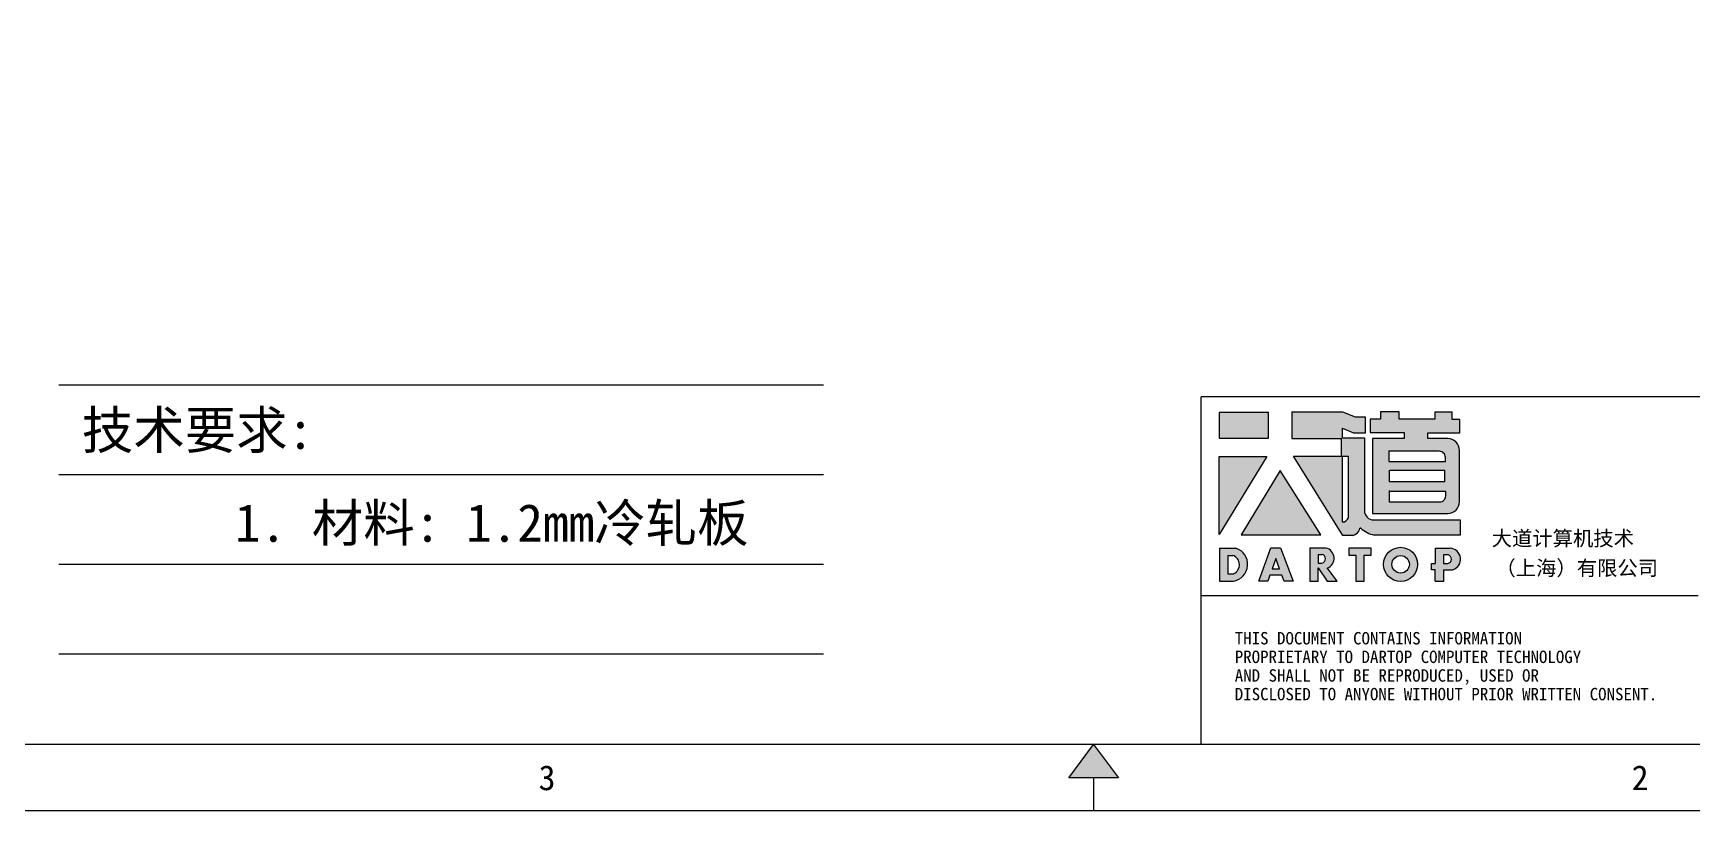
# Model space of a CAD drawing. Header units: millimetres. Extents: x 25928 to 50356, y -44172 to 20163.
# Drawn here: x 35710 to 36719, y 17667 to 18140 of the extents above; entities that cross this region are included whole.
import ezdxf
from ezdxf.enums import TextEntityAlignment as Align

# ---------------------------------------------------------------- set-up
doc = ezdxf.new("R2010")
doc.units = ezdxf.units.MM
doc.linetypes.add('DOT', pattern=[0.25, 0, -0.25])
doc.layers.add('4', color=7, linetype='Continuous')
doc.layers.add('print', color=30, linetype='Continuous')
doc.styles.add('Dartop', font='')
doc.styles.add('HZ', font='')
doc.styles.add('hzHT', font='simhei.ttf')
doc.styles.get('Dartop').set_extended_font_data('FangSong_GB2312')
doc.styles.get('HZ').set_extended_font_data('SimSun')

# ---------------------------------------------------------------- blocks, each defined once
blk = doc.blocks.new('*U5')
at = {"color": 254, "linetype": 'Continuous', "extrusion": (0, 0, -1)}
for points in [[(-17, 0.333), (-16.812, 0.25), (-17, 0.5)], [(-17, 0.333), (-17, 0.5), (-17.188, 0.25)], [(-17, 0.333), (-17.188, 0.25), (-16.812, 0.25)]]:
    blk.add_solid(points, dxfattribs=at)
blk = doc.blocks.new('dadao')
for p, q in [((48, 19.2), (44.9, 10.4)), ((51.2, 10.4), (48, 19.2)), ((44.9, 10.4), (51.2, 10.4))]:
    blk.add_line(p, q)
for points in [[(41.8, 121.6), (41.8, 143.7), (-0.4, 143.7), (-0.4, 121.6), (41.8, 121.6)], [(104.8, 122), (104.8, 130.3), (114.1, 126.3), (124.2, 126.3), (124.2, 139.6), (115.9, 139.6), (105.1, 143.9), (61.5, 143.9)], [(61.7, 144), (61.7, 121.3), (103.9, 121.3)], [(113.4, 38.7), (105.1, 38.7), (63, 106.5), (103.9, 106.5), (103.9, 120.9), (103.9, 121.3)], [(109.7, 53.6), (109.7, 106.2), (104.3, 106.2), (104.3, 50.4), (106.6, 50.4)], [(144.6, 94.4), (144.6, 84.8), (192, 84.8), (192, 94.1), (144.9, 94.1)], [(120.2, 45), (119.5, 45), (119.5, 44.6)], [(0, 28), (0, 0), (11.8, 0)], [(0.1, 28), (14, 28)], [(7.1, 21.8), (7.1, 6.1), (12, 6.1)], [(7.1, 21.8), (11.4, 21.8)], [(76.8, 28.2), (76.8, 0), (84.1, 0), (84.1, 11.1), (91.6, -0.1), (100.3, -0.1), (91.7, 11.1)], [(76.8, 28.2), (90.6, 28.2)], [(84, 22.7), (84, 15.3), (87.2, 15.3)], [(84, 22.7), (87.3, 22.7)], [(183.7, 0), (183.7, 9.6), (180.6, 9.6), (180.6, 14.9), (183.8, 14.9), (183.8, 28.1), (196.1, 28.1), (196.5, 28.1)], [(194.9, 22.3), (190.8, 22.3), (190.8, 15), (194.4, 15)], [(183.7, 0), (190.9, 0), (190.9, 9.6), (198.8, 9.6)]]:
    blk.add_lwpolyline(points)
blk.add_lwpolyline([(137.1, 144.2), (137.1, 137.9), (128.3, 137.9), (128.3, 126.5), (157.3, 126.5), (157.3, 121.5), (130.3, 121.5), (130.3, 57.5), (194.4, 57.5, 0.414214), (204.4, 67.5), (204.4, 111.3, 0.414214), (194.4, 121.3), (177.5, 121.3), (177.5, 126.3), (204.7, 126.3), (204.7, 137.7), (198.2, 137.7), (198.2, 143.9), (183.3, 143.9), (183.3, 138), (153, 138), (153, 144.2), (137.1, 144.2)], format="xyb", close=True)
for points in [[(104.8, 122), (123.4, 122), (123.4, 60, 0.414214), (131.4, 52), (204.8, 52), (204.8, 39.1), (131.7, 39.1)], [(144.3, 110.8), (144.3, 101.8), (192.3, 101.8), (192.3, 105.5, 0.414214), (187.3, 110.5), (144.3, 110.5)], [(144.6, 77), (144.6, 67.5), (187.6, 67.5, 0.414214), (192.6, 72.5), (192.6, 76.4), (144.6, 76.4)]]:
    blk.add_lwpolyline(points, format="xyb")
for points in [[(-0.3, 106.2), (40.4, 106.2), (-0.3, 39.7), (-0.3, 106.2)], [(51.7, 94.1), (18.4, 39.3), (86.2, 39.3)], [(43.8, 28.2), (51.8, 28.2), (62.6, -0.1), (55, -0.1), (53.2, 5), (42.9, 5), (41.1, 0), (33.6, 0)], [(110, 28.1), (110, 21.9), (116, 21.9), (116, -0.1), (123.2, -0.1), (123.2, 22), (129.2, 22), (129.2, 28.1), (110, 28.1)]]:
    blk.add_lwpolyline(points, close=True)
for radius in [14.5, 7.44]:
    blk.add_circle((154.2, 14.2), radius)
for centre, radius, start, end in [((99.2, 60.7), 12.6, 305.6399, 325.969), ((111.6, 46.7), 8.19, 282.9811, 347.6627), ((136, 61.7), 22.9, 226.7358, 259.3209), ((8.5, 13.9), 8.49, 294.2143, 69.7177), ((9.6, 14.2), 14.4, 278.6604, 72.3203), ((86.4, 19), 3.8, 282.527, 76.7196), ((88.6, 19.4), 8.95, 290.6073, 77.2124), ((193.7, 18.7), 3.8, 280.9891, 72.5513), ((195.7, 18.6), 9.51, 288.8959, 85.2442)]:
    blk.add_arc(centre, radius, start, end)

msp = doc.modelspace()

# ---------------------------------------------------------------- hatches: boundary and pattern name
for points in [[(36461.488, 17908.976), (36431.353, 17908.976), (36431.353, 17893.232), (36461.488, 17893.232)], [(36460.518, 17882.216), (36431.434, 17882.216), (36431.434, 17834.73)], [(36468.58, 17873.598), (36444.805, 17834.413), (36493.217, 17834.413)], [(36523.956, 17826.396), (36510.198, 17826.396), (36510.198, 17822.031), (36514.491, 17822.031), (36514.491, 17806.301), (36519.63, 17806.301), (36519.63, 17822.041), (36523.956, 17822.041)]]:
    msp.add_hatch(color=0).paths.add_polyline_path(points)
h = msp.add_hatch(color=0)
h.paths.add_polyline_path([(36506.522, 17899.408), (36513.173, 17896.534), (36520.363, 17896.534), (36520.363, 17906.051), (36514.431, 17906.051), (36506.702, 17909.104), (36475.727, 17909.104), (36475.727, 17893.009), (36505.865, 17893.009), (36505.865, 17892.683), (36505.865, 17882.396), (36476.64, 17882.396), (36506.7, 17834.02), (36512.652, 17834.02, 0.27937482), (36516.998, 17838.246), (36516.998, 17838.468), (36517.523, 17838.468, 0.14314537), (36525.717, 17834.298), (36577.951, 17834.298), (36577.951, 17843.473), (36525.495, 17843.473, -0.41421356), (36519.781, 17849.186), (36519.781, 17893.517), (36506.522, 17893.517)])
h.paths.add_polyline_path([(36506.169, 17882.19), (36509.998, 17882.19), (36509.998, 17844.643, -0.08893574), (36507.779, 17842.361), (36506.155, 17842.361)], flags=16)
h = msp.add_hatch(color=0)
h.paths.add_polyline_path([(36577.861, 17904.719), (36573.214, 17904.719), (36573.214, 17909.14), (36562.591, 17909.14), (36562.591, 17904.94), (36540.904, 17904.94), (36540.904, 17909.361), (36529.545, 17909.361), (36529.545, 17904.858), (36523.269, 17904.858), (36523.269, 17896.708), (36543.98, 17896.708), (36543.98, 17893.103), (36524.681, 17893.103), (36524.681, 17847.463), (36570.498, 17847.463, 0.41421356), (36577.64, 17854.605), (36577.64, 17885.86, 0.41421356), (36570.498, 17893.002), (36558.386, 17893.002), (36558.386, 17896.539), (36577.861, 17896.539)])
h.paths.add_polyline_path([(36565.438, 17885.265, -0.41421356), (36569.009, 17881.694), (36569.009, 17879.075), (36534.707, 17879.075), (36534.707, 17885.265)], flags=16)
h.paths.add_polyline_path([(36568.787, 17873.548), (36568.787, 17866.917), (36534.928, 17866.917), (36534.928, 17873.548)], flags=16)
h.paths.add_polyline_path([(36569.23, 17860.948), (36569.23, 17858.108, -0.41421356), (36565.659, 17854.537), (36534.928, 17854.537), (36534.928, 17860.948)], flags=16)
h = msp.add_hatch(color=0)
h.paths.add_polyline_path([(36441.626, 17826.324), (36431.648, 17826.324), (36431.648, 17806.361), (36440.051, 17806.361, 0.79301591)])
h.paths.add_polyline_path([(36440.199, 17810.733), (36436.71, 17810.733), (36436.71, 17821.952), (36439.814, 17821.952, -0.67136089)], flags=16)
h = msp.add_hatch(color=0)
h.paths.add_polyline_path([(36468.655, 17826.488), (36462.961, 17826.488), (36455.638, 17806.34), (36461.032, 17806.34), (36462.301, 17809.911), (36469.608, 17809.911), (36470.905, 17806.297), (36476.342, 17806.297)])
h.paths.add_polyline_path([(36468.212, 17813.759), (36463.685, 17813.759), (36465.907, 17820.091)], flags=16)
h = msp.add_hatch(color=0)
h.paths.add_polyline_path([(36496.333, 17826.474), (36486.52, 17826.474), (36486.52, 17806.329), (36491.706, 17806.329), (36491.706, 17814.315), (36497.036, 17806.257), (36503.302, 17806.257), (36497.168, 17814.264, 0.74405494)])
h.paths.add_polyline_path([(36491.658, 17817.297), (36491.658, 17822.587), (36493.976, 17822.587, -0.79680897), (36493.941, 17817.297)], flags=16)
h = msp.add_hatch(color=0)
h.paths.add_polyline_path([(36531.436, 17816.474, 1), (36552.122, 17816.474, 1)])
h.paths.add_polyline_path([(36547.092, 17816.474, -1), (36536.465, 17816.474, -1)], flags=16)
h = msp.add_hatch(color=0)
h.paths.add_polyline_path([(36571.963, 17826.426), (36571.666, 17826.426), (36562.918, 17826.426), (36562.918, 17817.025), (36560.597, 17817.025), (36560.597, 17813.208), (36562.881, 17813.208), (36562.881, 17806.364), (36567.988, 17806.364), (36567.988, 17813.235), (36573.599, 17813.235, 0.81230381)])
h.paths.add_polyline_path([(36567.912, 17817.051), (36567.912, 17822.309), (36570.818, 17822.309, -0.77821343), (36570.521, 17817.051)], flags=16)

# ---------------------------------------------------------------- linework, layer by layer
at = {"color": 0}
for p, q in [((37644.276, 17918.332), (36420.526, 17918.332)), ((36420.526, 17706.82), (36420.526, 17918.332)), ((36420.526, 17797.468), (36722.687, 17797.468)), ((37644.276, 17706.82), (35245.968, 17706.82)), ((36355.058, 17686.676), (36355.058, 17666.532))]:
    msp.add_line(p, q, dxfattribs=at)
at = {"color": 0, "linetype": 'DOT'}
msp.add_line((37684.564, 17666.532), (35165.391, 17666.532), dxfattribs=at)
at = {"color": 0}
msp.add_lwpolyline([(36355.058, 17706.82), (36370.166, 17686.676), (36339.95, 17686.676), (36355.058, 17706.82)], close=True, dxfattribs=at)
at = {"layer": 'Defpoints'}
for p, q in [((35725.709, 17925.772), (36190.747, 17925.772)), ((35725.709, 17871.172), (36190.747, 17871.172)), ((35725.709, 17871.172), (36190.747, 17871.172)), ((35725.709, 17816.572), (36190.747, 17816.572)), ((35725.709, 17761.972), (36190.747, 17761.972))]:
    msp.add_line(p, q, dxfattribs=at)
at = {"layer": 'print'}
msp.add_lwpolyline([(35165.391, 19439.206), (37724.852, 19439.206), (37724.852, 17666.532), (35165.391, 17666.532)], close=True, dxfattribs=at)

# ---------------------------------------------------------------- block references
at = {"color": 0, "xscale": 0.7141973048657924, "yscale": 0.7141973049202118, "zscale": 0.7141973049268417}
msp.add_blockref('dadao', (36431.648, 17806.361), dxfattribs=at)
at = {"color": 0, "linetype": 'Continuous', "xscale": 80.57610619627711, "yscale": 80.57610619687368, "zscale": 80.57610619687446}
msp.add_blockref('*U5', (34985.264, 17666.532), dxfattribs=at)

# ---------------------------------------------------------------- texts
at = {"style": 'HZ'}
for s, p in [('技术要求:', (35810.164, 17898.216)), ('     1. 材料: 1.2mm冷轧板', (35950.031, 17841.73))]:
    msp.add_text(s, height=22.932, dxfattribs=at).set_placement(p, align=Align.MIDDLE_CENTER)
at = {"color": 0, "style": 'hzHT'}
for s, p in [('THIS DOCUMENT CONTAINS INFORMATION', (36440.92, 17767.781)), ('PROPRIETARY TO DARTOP COMPUTER TECHNOLOGY', (36440.92, 17756.45)), ('AND SHALL NOT BE REPRODUCED, USED OR', (36440.92, 17745.119)), ('DISCLOSED TO ANYONE WITHOUT PRIOR WRITTEN CONSENT.', (36440.92, 17733.788))]:
    msp.add_text(s, height=7.55401, dxfattribs=at).set_placement(p)
at = {"color": 0, "style": 'Dartop'}
for s, p in [('3', (36022.682, 17686.676)), ('2', (36687.435, 17686.676))]:
    msp.add_text(s, height=15.108, dxfattribs=at).set_placement(p, align=Align.MIDDLE_CENTER)
at = {"layer": '4', "color": 0, "style": 'hzHT'}
for s, p in [('大道计算机技术', (36597.158, 17827.781)), ('（上海）有限公司', (36599.439, 17809.714))]:
    msp.add_text(s, height=9.0648, dxfattribs=at).set_placement(p)

doc.saveas('drawing.dxf')
